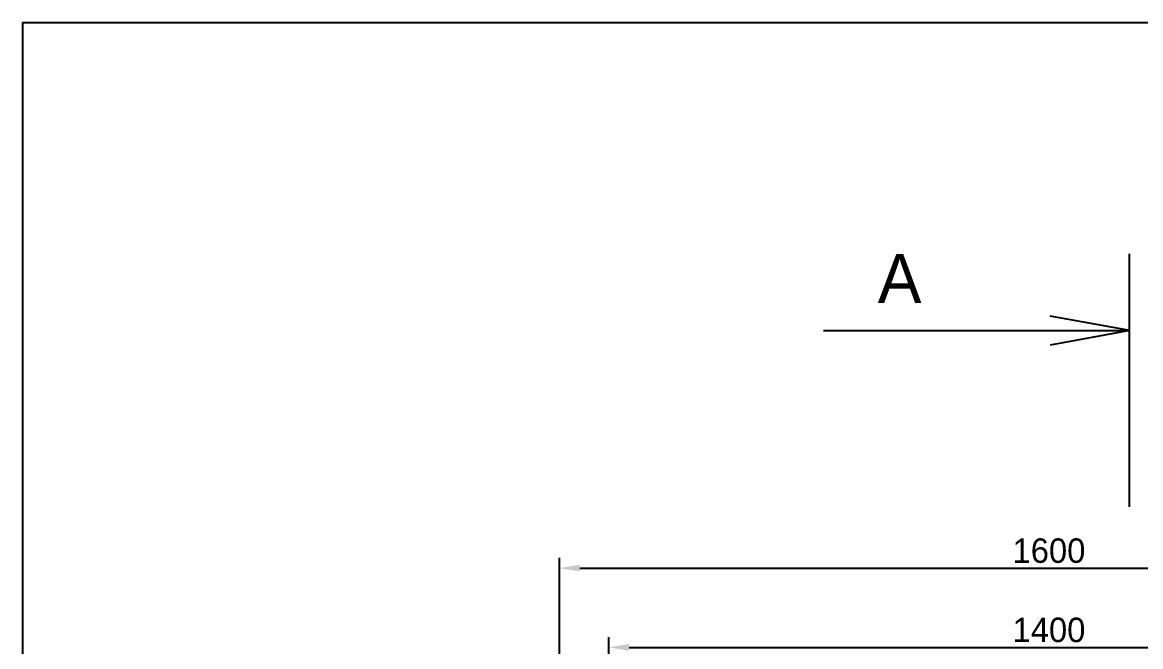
# Model space of a CAD drawing. Header units: millimetres. Extents: x 98 to 2594, y -386 to 324.
# Drawn here: x 97.6 to 234.6, y 153.5 to 230 of the extents above; entities that cross this region are included whole.
import ezdxf

# ---------------------------------------------------------------- set-up
doc = ezdxf.new("R2010")
doc.units = ezdxf.units.MM
doc.dimstyles.new('ISO-25', dxfattribs={"dimtxt": 2.5, "dimasz": 2.5, "dimexe": 1.25, "dimexo": 0.625, "dimtad": 1, "dimtxsty": 'Standard', "dimcen": 2.5, "dimadec": 0, "dimazin": 0, "dimtfac": 1, "dimtmove": 0, "dimatfit": 3, "dimfxl": 0, "dimarcsym": 0})

# ---------------------------------------------------------------- blocks, each defined once
blk = doc.blocks.new('*D17')
at = {"color": 0, "lineweight": -2}
for p, q in [((163.411494376769, 138.3606402010205), (163.411494376769, 164.3510195237659)), ((165.911494376769, 163.1010195237659), (280.911494376769, 163.1010195237659)), ((283.411494376769, 138.3606402010225), (283.411494376769, 164.3510195237659))]:
    blk.add_line(p, q, dxfattribs=at)
at = {"color": 0}
for points in [[(165.911494376769, 163.5176861904326), (165.911494376769, 162.6843528570992), (163.411494376769, 163.1010195237659)], [(280.911494376769, 163.5176861904326), (280.911494376769, 162.6843528570992), (283.411494376769, 163.1010195237659)]]:
    blk.add_solid(points, dxfattribs=at)
at = {"layer": 'Defpoints', "color": 0}
for p in [(283.411494376769, 163.1010195237659), (163.411494376769, 137.7356402010205), (283.411494376769, 137.7356402010225)]:
    blk.add_point(p, dxfattribs=at)
at = {"color": 0, "lineweight": 0, "insert": (223.411494376769, 165.2260195237659), "char_height": 3, "attachment_point": 5}
blk.add_mtext('1600', dxfattribs=at)
blk = doc.blocks.new('*D21')
at = {"color": 0, "lineweight": -2}
for p, q in [((169.4545399665358, 133.8606402010225), (169.4545399665358, 154.6315083166076)), ((277.368448787005, 133.8606402010225), (277.368448787005, 154.6315083166076)), ((171.9545399665358, 153.3815083166076), (274.868448787005, 153.3815083166076))]:
    blk.add_line(p, q, dxfattribs=at)
at = {"color": 0}
for points in [[(171.9545399665358, 153.7981749832742), (171.9545399665358, 152.9648416499409), (169.4545399665358, 153.3815083166076)], [(274.868448787005, 153.7981749832742), (274.868448787005, 152.9648416499409), (277.368448787005, 153.3815083166076)]]:
    blk.add_solid(points, dxfattribs=at)
at = {"layer": 'Defpoints', "color": 0}
for p in [(277.368448787005, 153.3815083166076), (169.4545399665358, 133.2356402010225), (277.368448787005, 133.2356402010225)]:
    blk.add_point(p, dxfattribs=at)
at = {"color": 0, "lineweight": 0, "insert": (223.411494376769, 155.5065083166076), "char_height": 3, "attachment_point": 5}
blk.add_mtext('1400', dxfattribs=at)

msp = doc.modelspace()

# ---------------------------------------------------------------- linework, layer by layer
for p, q in [((97.59226898397583, 230.0115401982165), (517.5922689839758, 230.0115401982166)), ((97.59226898397583, 230.0115401982165), (97.59226898397583, -385.7867923253435)), ((233.2452845747089, 201.6365363578902), (233.2452845747089, 170.6049314130723)), ((233.3167599306616, 192.2182978949718), (223.5650833023894, 194.0059446758692)), ((195.7867686912116, 192.2182978949718), (233.3167599306616, 192.2182978949718)), ((233.3167599306616, 192.2182978949718), (223.5650833023894, 190.4306511140744))]:
    msp.add_line(p, q)

# ---------------------------------------------------------------- texts
msp.add_text('А', height=6).set_placement((202.4323607509516, 195.6107943138741))

# ---------------------------------------------------------------- dimensions: what is measured, and where the dimension line sits
at = {"color": 7, "lineweight": 0}
for base, p1, p2, text, override, picture, middle in [((283.411494376769, 163.1010195237659), (163.411494376769, 137.7356402010205), (283.411494376769, 137.7356402010225), '1600', {"dimtxt": 3, "dimtad": 2}, '*D17', (223.411494376769, 163.1010195237659)), ((277.368448787005, 153.3815083166076), (169.4545399665358, 133.2356402010225), (277.368448787005, 133.2356402010225), '1400', {"dimtxt": 3, "dimadec": 4}, '*D21', (223.411494376769, 153.3815083166076))]:
    dim = msp.add_linear_dim(base=base, p1=p1, p2=p2, text=text, dimstyle='ISO-25', override=override, dxfattribs=at)
    dim.commit()
    dim.dimension.update_dxf_attribs({"geometry": picture, "text_midpoint": middle, "dimtype": 160})

doc.saveas('drawing.dxf')
